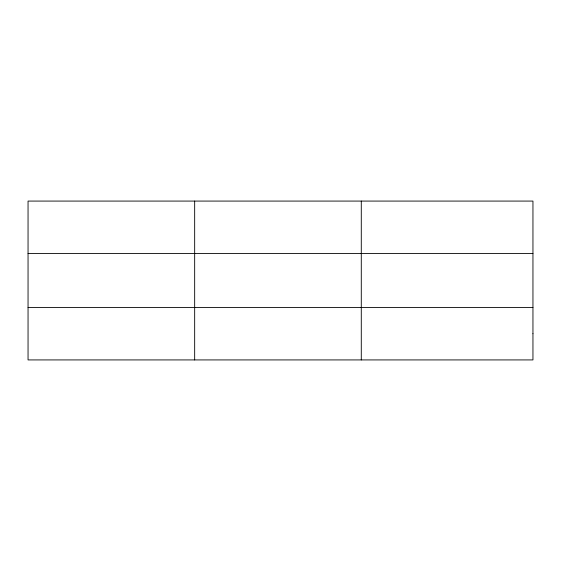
<?xml version="1.0" encoding="UTF-8"?>
<svg xmlns="http://www.w3.org/2000/svg" width="561" height="561" viewBox="0 0 561 561"><rect width="100%" height="100%" fill="white"/><g stroke="black" fill="none" stroke-linecap="round" stroke-linejoin="round"><path stroke-width="0.84" d="M194.667 359.924L194.667 201.076M361.284 359.924L361.284 201.076M28.05 253.495L532.95 253.495M28.05 307.505L532.95 307.505M532.95 333.718L532.95 359.924L28.05 359.924L28.05 201.076L532.95 201.076L532.95 333.718"/></g></svg>
